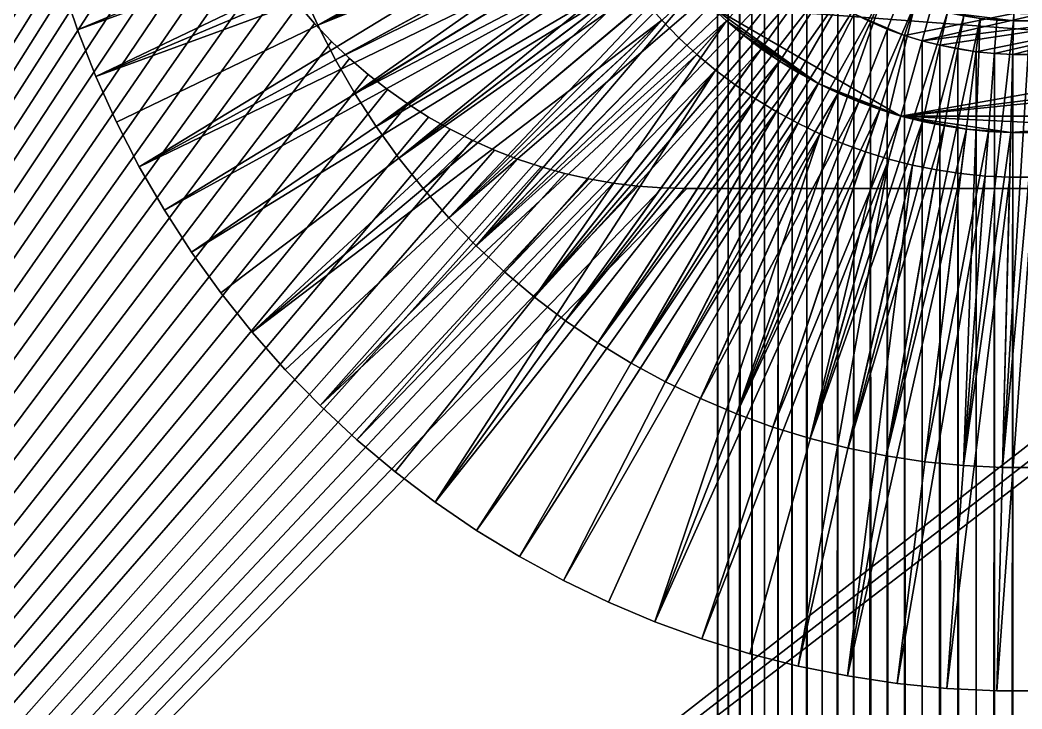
# Model space of a CAD drawing. Header units: millimetres. Extents: x 0 to 520, y -2 to 382.
# Drawn here: x 478.514 to 483, y 305.421 to 308.504 of the extents above; entities that cross this region are included whole.
import ezdxf

# ---------------------------------------------------------------- set-up
doc = ezdxf.new("R2010")
doc.units = ezdxf.units.MM

msp = doc.modelspace()

# ---------------------------------------------------------------- linework, layer by layer
at = {"layer": 'BRASS', "color": 52}
for points in [[(509.2, 369.2, 103), (10.8, 369.2, 103), (10.8, 10.8, 103)], [(509.2, 369.2, 103), (10.8, 10.8, 103), (509.2, 10.8, 103)], [(335.825, 341.5711, 86), (335.8952, 341.614, 86), (481.6367, 190.9295, 86)], [(335.8952, 341.614, 86), (481.6367, 309.0705, 86), (481.6367, 190.9295, 86)], [(335.7527, 341.5317, 86), (335.825, 341.5711, 86), (481.5921, 190.8604, 86)], [(481.5921, 190.8604, 86), (335.825, 341.5711, 86), (481.6367, 190.9295, 86)], [(335.6786, 341.496, 86), (335.7527, 341.5317, 86), (481.5509, 190.7891, 86)], [(481.5509, 190.7891, 86), (335.7527, 341.5317, 86), (481.5921, 190.8604, 86)], [(335.6028, 341.4641, 86), (335.6786, 341.496, 86), (481.5134, 190.7159, 86)], [(481.5134, 190.7159, 86), (335.6786, 341.496, 86), (481.5509, 190.7891, 86)], [(335.4469, 341.4117, 86), (335.5255, 341.4359, 86), (481.4495, 190.5643, 86)], [(335.5255, 341.4359, 86), (335.6028, 341.4641, 86), (481.4796, 190.6409, 86)], [(481.4495, 190.5643, 86), (335.5255, 341.4359, 86), (481.4796, 190.6409, 86)], [(481.4796, 190.6409, 86), (335.6028, 341.4641, 86), (481.5134, 190.7159, 86)], [(335.2865, 341.3751, 86), (335.3672, 341.3914, 86), (481.401, 190.4071, 86)], [(335.3672, 341.3914, 86), (335.4469, 341.4117, 86), (481.4233, 190.4863, 86)], [(481.401, 190.4071, 86), (335.3672, 341.3914, 86), (481.4233, 190.4863, 86)], [(481.4233, 190.4863, 86), (335.4469, 341.4117, 86), (481.4495, 190.5643, 86)], [(481.35, 190, 86), (334.9589, 341.3505, 86), (481.3521, 190.0822, 86)], [(334.9589, 38.6495, 86), (334.9589, 341.3505, 86), (481.35, 190, 86)], [(334.9589, 341.3505, 86), (335.0411, 341.3505, 86), (481.3521, 190.0822, 86)], [(335.0411, 341.3505, 86), (335.1233, 341.3546, 86), (481.3582, 190.1643, 86)], [(481.3521, 190.0822, 86), (335.0411, 341.3505, 86), (481.3582, 190.1643, 86)], [(335.1233, 341.3546, 86), (335.2052, 341.3628, 86), (481.3684, 190.2459, 86)], [(481.3582, 190.1643, 86), (335.1233, 341.3546, 86), (481.3684, 190.2459, 86)], [(335.2052, 341.3628, 86), (335.2865, 341.3751, 86), (481.3827, 190.3269, 86)], [(481.3684, 190.2459, 86), (335.2052, 341.3628, 86), (481.3827, 190.3269, 86)], [(481.3827, 190.3269, 86), (335.2865, 341.3751, 86), (481.401, 190.4071, 86)], [(481.6847, 190.9963, 86), (481.6367, 309.0705, 86), (481.6847, 309.0037, 86)], [(481.6367, 190.9295, 86), (481.6367, 309.0705, 86), (481.6847, 190.9963, 86)], [(481.736, 191.0606, 86), (481.6847, 309.0037, 86), (481.736, 308.9394, 86)], [(481.6847, 190.9963, 86), (481.6847, 309.0037, 86), (481.736, 191.0606, 86)], [(481.736, 191.0606, 86), (481.736, 308.9394, 86), (481.7905, 191.1223, 86)], [(481.7905, 191.1223, 86), (481.736, 308.9394, 86), (481.7905, 308.8777, 86)], [(481.7905, 191.1223, 86), (481.7905, 308.8777, 86), (481.8479, 191.1812, 86)], [(481.8479, 191.1812, 86), (481.7905, 308.8777, 86), (481.8479, 308.8188, 86)], [(481.8479, 308.8188, 86), (481.9082, 308.7629, 86), (481.8479, 191.1812, 86)], [(481.8479, 191.1812, 86), (481.9082, 308.7629, 86), (481.9082, 191.2371, 86)], [(481.9082, 308.7629, 86), (481.9712, 308.71, 86), (481.9082, 191.2371, 86)], [(482.2473, 308.5317, 92), (484.0918, 308.7629, 92), (482.4745, 308.4359, 92)], [(482.4745, 308.4359, 92), (484.0918, 308.7629, 92), (482.5531, 308.4117, 92)], [(482.5531, 308.4117, 92), (484.0918, 308.7629, 92), (483.825, 308.5711, 92)], [(481.9082, 191.2371, 86), (481.9712, 308.71, 86), (481.9712, 191.29, 86)], [(481.9712, 308.71, 86), (482.0368, 308.6603, 86), (481.9712, 191.29, 86)], [(481.9712, 191.29, 86), (482.0368, 308.6603, 86), (482.0368, 191.3397, 86)], [(482.0368, 191.3397, 86), (482.0368, 308.6603, 86), (482.1048, 191.386, 86)], [(482.0368, 308.6603, 86), (482.1048, 308.614, 86), (482.1048, 191.386, 86)], [(482.1048, 308.614, 86), (482.175, 308.5711, 86), (482.1048, 191.386, 86)], [(482.1048, 191.386, 86), (482.175, 308.5711, 86), (482.175, 191.4289, 86)], [(482.175, 308.5711, 86), (482.2473, 308.5317, 86), (482.175, 191.4289, 86)], [(482.5531, 308.4117, 92), (483.825, 308.5711, 92), (482.6328, 308.3914, 92)], [(482.6328, 308.3914, 92), (483.825, 308.5711, 92), (482.7948, 308.3628, 92)], [(482.7948, 308.3628, 92), (483.825, 308.5711, 92), (482.8767, 308.3546, 92)], [(482.8767, 308.3546, 92), (483.825, 308.5711, 92), (482.9589, 308.3505, 92)], [(482.9589, 308.3505, 92), (483.825, 308.5711, 92), (483.0411, 308.3505, 92)], [(482.175, 191.4289, 86), (482.2473, 308.5317, 86), (482.2473, 191.4683, 86)], [(482.2473, 308.5317, 86), (482.3214, 308.496, 86), (482.2473, 191.4683, 86)], [(482.2473, 308.5317, 86), (482.2473, 308.5317, 92), (482.3214, 308.496, 86)], [(482.2473, 308.5317, 92), (482.3214, 308.496, 92), (482.3214, 308.496, 86)], [(482.2473, 308.5317, 92), (482.4745, 308.4359, 92), (482.3214, 308.496, 92)], [(482.2473, 191.4683, 86), (482.3214, 308.496, 86), (482.3214, 191.504, 86)], [(482.3214, 191.504, 86), (482.3214, 308.496, 86), (482.3972, 191.5359, 86)], [(482.3214, 308.496, 86), (482.3972, 308.4641, 86), (482.3972, 191.5359, 86)], [(482.3214, 308.496, 86), (482.3972, 308.4641, 92), (482.3972, 308.4641, 86)], [(482.3214, 308.496, 92), (482.3972, 308.4641, 92), (482.3214, 308.496, 86)], [(482.3214, 308.496, 92), (482.4745, 308.4359, 92), (482.3972, 308.4641, 92)], [(482.3972, 191.5359, 86), (482.3972, 308.4641, 86), (482.4745, 191.5641, 86)], [(482.3972, 308.4641, 86), (482.4745, 308.4359, 86), (482.4745, 191.5641, 86)], [(482.3972, 308.4641, 92), (482.4745, 308.4359, 92), (482.3972, 308.4641, 86)], [(482.3972, 308.4641, 86), (482.4745, 308.4359, 92), (482.4745, 308.4359, 86)], [(482.4745, 191.5641, 86), (482.4745, 308.4359, 86), (482.5531, 191.5883, 86)], [(482.4745, 308.4359, 86), (482.5531, 308.4117, 86), (482.5531, 191.5883, 86)], [(482.4745, 308.4359, 92), (482.5531, 308.4117, 92), (482.4745, 308.4359, 86)], [(482.4745, 308.4359, 86), (482.5531, 308.4117, 92), (482.5531, 308.4117, 86)], [(482.5531, 308.4117, 86), (482.6328, 308.3914, 86), (482.5531, 191.5883, 86)], [(482.5531, 308.4117, 92), (482.6328, 308.3914, 92), (482.5531, 308.4117, 86)], [(482.5531, 308.4117, 86), (482.6328, 308.3914, 92), (482.6328, 308.3914, 86)], [(482.5531, 191.5883, 86), (482.6328, 308.3914, 86), (482.6328, 191.6086, 86)], [(482.6328, 191.6086, 86), (482.6328, 308.3914, 86), (482.7135, 191.6249, 86)], [(482.6328, 308.3914, 86), (482.7135, 308.3751, 86), (482.7135, 191.6249, 86)], [(482.6328, 308.3914, 92), (482.7135, 308.3751, 92), (482.6328, 308.3914, 86)], [(482.6328, 308.3914, 86), (482.7135, 308.3751, 92), (482.7135, 308.3751, 86)], [(482.6328, 308.3914, 92), (482.7948, 308.3628, 92), (482.7135, 308.3751, 92)], [(482.7135, 191.6249, 86), (482.7135, 308.3751, 86), (482.7948, 191.6372, 86)], [(482.7135, 308.3751, 86), (482.7948, 308.3628, 86), (482.7948, 191.6372, 86)], [(482.7135, 308.3751, 86), (482.7948, 308.3628, 92), (482.7948, 308.3628, 86)], [(482.7135, 308.3751, 92), (482.7948, 308.3628, 92), (482.7135, 308.3751, 86)], [(482.7948, 308.3628, 86), (482.8767, 308.3546, 86), (482.7948, 191.6372, 86)], [(482.7948, 308.3628, 86), (482.7948, 308.3628, 92), (482.8767, 308.3546, 86)], [(482.7948, 308.3628, 92), (482.8767, 308.3546, 92), (482.8767, 308.3546, 86)], [(482.7948, 191.6372, 86), (482.8767, 308.3546, 86), (482.8767, 191.6454, 86)], [(482.8767, 308.3546, 86), (482.9589, 308.3505, 86), (482.8767, 191.6454, 86)], [(482.8767, 308.3546, 86), (482.8767, 308.3546, 92), (482.9589, 308.3505, 86)], [(482.8767, 308.3546, 92), (482.9589, 308.3505, 92), (482.9589, 308.3505, 86)], [(482.8767, 191.6454, 86), (482.9589, 308.3505, 86), (482.9589, 191.6495, 86)], [(482.9589, 191.6495, 86), (483.0411, 308.3505, 86), (483.0411, 191.6495, 86)], [(482.9589, 308.3505, 86), (483.0411, 308.3505, 86), (482.9589, 191.6495, 86)], [(482.9589, 308.3505, 86), (483.0411, 308.3505, 92), (483.0411, 308.3505, 86)], [(482.9589, 308.3505, 92), (483.0411, 308.3505, 92), (482.9589, 308.3505, 86)]]:
    msp.add_3dface(points, dxfattribs=at)
at = {"layer": 'STEEL', "color": 8}
for points in [[(472, 298, 86), (479.25, 310, 86), (472, 322, 86)], [(479.25, 310, 83), (472, 298, 83), (472, 322, 83)], [(482.9626, 308.5005, 80.4), (482.6662, 308.5376, 80.4), (483.1121, 311.4958, 80.4)], [(483.1865, 311.4884, 80.4), (482.9626, 308.5005, 80.4), (483.1121, 311.4958, 80.4)], [(483.0374, 308.5005, 80.4), (482.9626, 308.5005, 80.4), (483.1865, 311.4884, 80.4)], [(472, 298, 86), (479.2527, 309.8896, 86), (479.25, 310, 86)], [(479.2527, 309.8896, 83), (472, 298, 83), (479.25, 310, 83)], [(472, 298, 86), (479.2608, 309.7795, 86), (479.2527, 309.8896, 86)], [(479.2608, 309.7795, 83), (472, 298, 83), (479.2527, 309.8896, 83)], [(472, 298, 86), (479.2744, 309.6699, 86), (479.2608, 309.7795, 86)], [(479.2744, 309.6699, 83), (472, 298, 83), (479.2608, 309.7795, 83)], [(472, 298, 86), (479.2932, 309.561, 86), (479.2744, 309.6699, 86)], [(479.2932, 309.561, 83), (472, 298, 83), (479.2744, 309.6699, 83)], [(472, 298, 86), (479.3174, 309.4533, 86), (479.2932, 309.561, 86)], [(479.3174, 309.4533, 83), (472, 298, 83), (479.2932, 309.561, 83)], [(472, 298, 86), (479.3469, 309.3469, 86), (479.3174, 309.4533, 86)], [(479.3469, 309.3469, 83), (472, 298, 83), (479.3174, 309.4533, 83)], [(481.6178, 309.4173, 78.5), (479.8466, 308.4814, 78.5), (479.7748, 308.6405, 78.5)], [(481.6485, 309.3492, 78.5), (479.8466, 308.4814, 78.5), (481.6178, 309.4173, 78.5)], [(472, 298, 86), (479.3815, 309.242, 86), (479.3469, 309.3469, 86)], [(479.3815, 309.242, 83), (472, 298, 83), (479.3469, 309.3469, 83)], [(478.7714, 308.4609, 83), (480.8977, 309.3515, 83), (478.6999, 308.6736, 83)], [(480.8977, 309.3515, 82), (478.7714, 308.4609, 82), (478.6999, 308.6736, 82)], [(478.7714, 308.4609, 83), (480.9327, 309.2476, 83), (480.8977, 309.3515, 83)], [(480.9327, 309.2476, 82), (478.7714, 308.4609, 82), (480.8977, 309.3515, 82)], [(481.6827, 309.2826, 78.5), (479.8466, 308.4814, 78.5), (481.6485, 309.3492, 78.5)], [(481.6827, 309.2826, 78.5), (479.9262, 308.3261, 78.5), (479.8466, 308.4814, 78.5)], [(481.7201, 309.2178, 78.5), (479.9262, 308.3261, 78.5), (481.6827, 309.2826, 78.5)], [(472, 298, 86), (479.4213, 309.139, 86), (479.3815, 309.242, 86)], [(479.4213, 309.139, 83), (472, 298, 83), (479.3815, 309.242, 83)], [(478.8534, 308.252, 83), (480.9327, 309.2476, 83), (478.7714, 308.4609, 83)], [(480.9327, 309.2476, 82), (478.8534, 308.252, 82), (478.7714, 308.4609, 82)], [(478.8534, 308.252, 83), (480.9728, 309.1454, 83), (480.9327, 309.2476, 83)], [(480.9728, 309.1454, 82), (478.8534, 308.252, 82), (480.9327, 309.2476, 82)], [(479.8466, 308.4814, 82), (481.157, 309.2231, 82), (479.7748, 308.6405, 82)], [(479.8466, 308.4814, 82), (481.1981, 309.1322, 82), (481.157, 309.2231, 82)], [(481.7201, 309.2178, 78.5), (480.0135, 308.175, 78.5), (479.9262, 308.3261, 78.5)], [(481.7201, 309.2178, 78.5), (480.1082, 308.0284, 78.5), (480.0135, 308.175, 78.5)], [(481.7606, 309.155, 78.5), (480.1082, 308.0284, 78.5), (481.7201, 309.2178, 78.5)], [(472, 298, 86), (479.466, 309.038, 86), (479.4213, 309.139, 86)], [(479.466, 309.038, 83), (472, 298, 83), (479.4213, 309.139, 83)], [(478.8534, 308.252, 83), (481.0179, 309.0455, 83), (480.9728, 309.1454, 83)], [(481.0179, 309.0455, 82), (478.8534, 308.252, 82), (480.9728, 309.1454, 82)], [(479.8466, 308.4814, 82), (481.2436, 309.0435, 82), (481.1981, 309.1322, 82)], [(481.7606, 309.155, 78.5), (480.21, 307.8867, 78.5), (480.1082, 308.0284, 78.5)], [(481.8043, 309.0943, 78.5), (480.21, 307.8867, 78.5), (481.7606, 309.155, 78.5)], [(481.8509, 309.0358, 78.5), (480.21, 307.8867, 78.5), (481.8043, 309.0943, 78.5)], [(478.9456, 308.0475, 83), (481.0179, 309.0455, 83), (478.8534, 308.252, 83)], [(481.0179, 309.0455, 82), (478.9456, 308.0475, 82), (478.8534, 308.252, 82)], [(479.048, 307.8479, 83), (481.0179, 309.0455, 83), (478.9456, 308.0475, 83)], [(481.0179, 309.0455, 82), (479.048, 307.8479, 82), (478.9456, 308.0475, 82)], [(479.048, 307.8479, 83), (481.0679, 308.9478, 83), (481.0179, 309.0455, 83)], [(481.0679, 308.9478, 82), (479.048, 307.8479, 82), (481.0179, 309.0455, 82)], [(479.9262, 308.3261, 82), (481.2436, 309.0435, 82), (479.8466, 308.4814, 82)], [(480.0135, 308.175, 82), (481.2436, 309.0435, 82), (479.9262, 308.3261, 82)], [(480.0135, 308.175, 82), (481.2934, 308.9571, 82), (481.2436, 309.0435, 82)], [(472, 298, 86), (479.5157, 308.9394, 86), (479.466, 309.038, 86)], [(479.5157, 308.9394, 83), (472, 298, 83), (479.466, 309.038, 83)], [(481.8509, 309.0358, 78.5), (480.3188, 307.7502, 78.5), (480.21, 307.8867, 78.5)], [(481.8509, 309.0358, 78.5), (480.4343, 307.6194, 78.5), (480.3188, 307.7502, 78.5)], [(481.9004, 308.9797, 78.5), (480.4343, 307.6194, 78.5), (481.8509, 309.0358, 78.5)], [(480.0135, 308.175, 82), (481.3475, 308.8734, 82), (481.2934, 308.9571, 82)], [(481.9526, 308.9262, 78.5), (480.4343, 307.6194, 78.5), (481.9004, 308.9797, 78.5)], [(472, 298, 86), (479.5701, 308.8433, 86), (479.5157, 308.9394, 86)], [(479.5701, 308.8433, 83), (472, 298, 83), (479.5157, 308.9394, 83)], [(479.048, 307.8479, 83), (481.1228, 308.8528, 83), (481.0679, 308.9478, 83)], [(481.1228, 308.8528, 82), (479.048, 307.8479, 82), (481.0679, 308.9478, 82)], [(481.9526, 308.9262, 78.5), (480.5562, 307.4945, 78.5), (480.4343, 307.6194, 78.5)], [(482.0075, 308.8753, 78.5), (480.5562, 307.4945, 78.5), (481.9526, 308.9262, 78.5)], [(480.1082, 308.0284, 82), (481.3475, 308.8734, 82), (480.0135, 308.175, 82)], [(480.1082, 308.0284, 82), (481.4057, 308.7924, 82), (481.3475, 308.8734, 82)], [(480.6841, 307.3758, 78.5), (480.5562, 307.4945, 78.5), (482.0075, 308.8753, 78.5)], [(482.0648, 308.8273, 78.5), (480.6841, 307.3758, 78.5), (482.0075, 308.8753, 78.5)], [(481.6035, 308.5683, 90), (484.3234, 308.5004, 90), (484.6525, 308.8734, 90)], [(472, 298, 86), (479.6292, 308.75, 86), (479.5701, 308.8433, 86)], [(479.6292, 308.75, 83), (472, 298, 83), (479.5701, 308.8433, 83)], [(479.1602, 307.6535, 83), (481.1228, 308.8528, 83), (479.048, 307.8479, 83)], [(481.1228, 308.8528, 82), (479.1602, 307.6535, 82), (479.048, 307.8479, 82)], [(479.1602, 307.6535, 83), (481.1823, 308.7607, 83), (481.1228, 308.8528, 83)], [(481.1823, 308.7607, 82), (479.1602, 307.6535, 82), (481.1228, 308.8528, 82)], [(480.8178, 307.2636, 78.5), (480.6841, 307.3758, 78.5), (482.0648, 308.8273, 78.5)], [(482.1244, 308.7821, 78.5), (480.8178, 307.2636, 78.5), (482.0648, 308.8273, 78.5)], [(480.21, 307.8867, 82), (481.4057, 308.7924, 82), (480.1082, 308.0284, 82)], [(480.3188, 307.7502, 82), (481.4057, 308.7924, 82), (480.21, 307.8867, 82)], [(480.3188, 307.7502, 82), (481.4679, 308.7144, 82), (481.4057, 308.7924, 82)], [(480.9569, 307.1582, 78.5), (480.8178, 307.2636, 78.5), (482.1244, 308.7821, 78.5)], [(482.1862, 308.74, 78.5), (480.9569, 307.1582, 78.5), (482.1244, 308.7821, 78.5)], [(472, 298, 86), (479.6928, 308.6597, 86), (479.6292, 308.75, 86)], [(479.6928, 308.6597, 83), (472, 298, 83), (479.6292, 308.75, 83)], [(479.2819, 307.4651, 83), (481.1823, 308.7607, 83), (479.1602, 307.6535, 83)], [(481.1823, 308.7607, 82), (479.2819, 307.4651, 82), (479.1602, 307.6535, 82)], [(479.2819, 307.4651, 83), (481.2463, 308.6716, 83), (481.1823, 308.7607, 83)], [(481.2463, 308.6716, 82), (479.2819, 307.4651, 82), (481.1823, 308.7607, 82)], [(481.1011, 307.0599, 78.5), (480.9569, 307.1582, 78.5), (482.1862, 308.74, 78.5)], [(482.25, 308.701, 78.5), (481.1011, 307.0599, 78.5), (482.1862, 308.74, 78.5)], [(480.4343, 307.6194, 82), (481.4679, 308.7144, 82), (480.3188, 307.7502, 82)], [(480.4343, 307.6194, 82), (481.5339, 308.6397, 82), (481.4679, 308.7144, 82)], [(481.25, 306.9689, 78.5), (481.1011, 307.0599, 78.5), (482.25, 308.701, 78.5)], [(482.3157, 308.6652, 78.5), (481.25, 306.9689, 78.5), (482.25, 308.701, 78.5)], [(472, 298, 86), (479.7607, 308.5726, 86), (479.6928, 308.6597, 86)], [(479.7607, 308.5726, 83), (472, 298, 83), (479.6928, 308.6597, 83)], [(478.7714, 308.4609, 83), (478.6999, 308.6736, 82), (478.7714, 308.4609, 82)], [(478.7714, 308.4609, 83), (478.6999, 308.6736, 83), (478.6999, 308.6736, 82)], [(479.4129, 307.2829, 83), (481.2463, 308.6716, 83), (479.2819, 307.4651, 83)], [(481.2463, 308.6716, 82), (479.4129, 307.2829, 82), (479.2819, 307.4651, 82)], [(479.5528, 307.1075, 83), (481.2463, 308.6716, 83), (479.4129, 307.2829, 83)], [(481.2463, 308.6716, 82), (479.5528, 307.1075, 82), (479.4129, 307.2829, 82)], [(479.5528, 307.1075, 83), (481.3147, 308.5859, 83), (481.2463, 308.6716, 83)], [(481.3147, 308.5859, 82), (479.5528, 307.1075, 82), (481.2463, 308.6716, 82)], [(479.8466, 308.4814, 82), (479.7748, 308.6405, 78.5), (479.8466, 308.4814, 78.5)], [(479.8466, 308.4814, 82), (479.7748, 308.6405, 82), (479.7748, 308.6405, 78.5)], [(480.5562, 307.4945, 82), (481.5339, 308.6397, 82), (480.4343, 307.6194, 82)], [(480.5562, 307.4945, 82), (481.6035, 308.5683, 82), (481.5339, 308.6397, 82)], [(481.4033, 306.8854, 78.5), (481.25, 306.9689, 78.5), (482.3157, 308.6652, 78.5)], [(482.3831, 308.6327, 78.5), (481.4033, 306.8854, 78.5), (482.3157, 308.6652, 78.5)], [(481.5605, 306.8097, 78.5), (481.4033, 306.8854, 78.5), (482.3831, 308.6327, 78.5)], [(481.7213, 306.7419, 78.5), (481.5605, 306.8097, 78.5), (482.3831, 308.6327, 78.5)], [(482.452, 308.6037, 78.5), (481.7213, 306.7419, 78.5), (482.3831, 308.6327, 78.5)], [(482.5223, 308.5781, 78.5), (481.7213, 306.7419, 78.5), (482.452, 308.6037, 78.5)], [(472, 298, 86), (479.8329, 308.489, 86), (479.7607, 308.5726, 86)], [(479.8329, 308.489, 83), (472, 298, 83), (479.7607, 308.5726, 83)], [(479.5528, 307.1075, 83), (481.3873, 308.5036, 83), (481.3147, 308.5859, 83)], [(481.3873, 308.5036, 82), (479.5528, 307.1075, 82), (481.3147, 308.5859, 82)], [(479.7607, 308.5726, 83), (479.8329, 308.489, 86), (479.8329, 308.489, 83)], [(479.7607, 308.5726, 86), (479.8329, 308.489, 86), (479.7607, 308.5726, 83)], [(480.5562, 307.4945, 82), (481.6766, 308.5004, 82), (481.6035, 308.5683, 82)], [(481.3147, 308.5859, 83), (481.3873, 308.5036, 83), (481.3147, 308.5859, 82)], [(481.3147, 308.5859, 82), (481.3873, 308.5036, 83), (481.3873, 308.5036, 82)], [(481.6766, 308.5004, 90), (481.6035, 308.5683, 90), (481.6035, 308.5683, 82)], [(481.6766, 308.5004, 90), (481.6035, 308.5683, 82), (481.6766, 308.5004, 82)], [(481.6035, 308.5683, 90), (482.4583, 308.0748, 90), (484.1675, 308.3761, 90)], [(481.6035, 308.5683, 90), (482.0876, 308.2203, 90), (482.4583, 308.0748, 90)], [(481.6035, 308.5683, 90), (484.1675, 308.3761, 90), (484.3234, 308.5004, 90)], [(481.6035, 308.5683, 90), (481.6766, 308.5004, 90), (482.0876, 308.2203, 90)], [(481.8853, 306.6823, 78.5), (481.7213, 306.7419, 78.5), (482.5223, 308.5781, 78.5)], [(482.0521, 306.6308, 78.5), (481.8853, 306.6823, 78.5), (482.5223, 308.5781, 78.5)], [(482.5937, 308.5561, 78.5), (482.0521, 306.6308, 78.5), (482.5223, 308.5781, 78.5)], [(482.6662, 308.5376, 78.5), (482.0521, 306.6308, 78.5), (482.5937, 308.5561, 78.5)], [(479.7013, 306.9392, 83), (481.3873, 308.5036, 83), (479.5528, 307.1075, 83)], [(481.3873, 308.5036, 82), (479.7013, 306.9392, 82), (479.5528, 307.1075, 82)], [(479.8579, 306.7786, 83), (481.3873, 308.5036, 83), (479.7013, 306.9392, 83)], [(481.3873, 308.5036, 82), (479.8579, 306.7786, 82), (479.7013, 306.9392, 82)], [(479.8579, 306.7786, 83), (481.4639, 308.4251, 83), (481.3873, 308.5036, 83)], [(481.4639, 308.4251, 82), (479.8579, 306.7786, 82), (481.3873, 308.5036, 82)], [(481.3873, 308.5036, 83), (481.4639, 308.4251, 83), (481.3873, 308.5036, 82)], [(481.3873, 308.5036, 82), (481.4639, 308.4251, 83), (481.4639, 308.4251, 82)], [(482.2212, 306.5878, 78.5), (482.0521, 306.6308, 78.5), (482.6662, 308.5376, 78.5)], [(482.7395, 308.5228, 78.5), (482.2212, 306.5878, 78.5), (482.6662, 308.5376, 78.5)], [(482.3922, 306.5532, 78.5), (482.2212, 306.5878, 78.5), (482.7395, 308.5228, 78.5)], [(482.8135, 308.5116, 78.5), (482.3922, 306.5532, 78.5), (482.7395, 308.5228, 78.5)], [(482.5648, 306.5272, 78.5), (482.3922, 306.5532, 78.5), (482.8135, 308.5116, 78.5)], [(482.7384, 306.5098, 78.5), (482.5648, 306.5272, 78.5), (482.8135, 308.5116, 78.5)], [(482.8135, 308.5116, 80.4), (482.6662, 308.5376, 80.4), (482.9626, 308.5005, 80.4)], [(482.8879, 308.5042, 78.5), (482.7384, 306.5098, 78.5), (482.8135, 308.5116, 78.5)], [(482.9626, 308.5005, 78.5), (482.7384, 306.5098, 78.5), (482.8879, 308.5042, 78.5)], [(482.8135, 308.5116, 78.5), (482.8879, 308.5042, 80.4), (482.8879, 308.5042, 78.5)], [(482.8135, 308.5116, 80.4), (482.8879, 308.5042, 80.4), (482.8135, 308.5116, 78.5)], [(482.8879, 308.5042, 80.4), (482.8135, 308.5116, 80.4), (482.9626, 308.5005, 80.4)], [(482.8879, 308.5042, 78.5), (482.9626, 308.5005, 80.4), (482.9626, 308.5005, 78.5)], [(482.8879, 308.5042, 80.4), (482.9626, 308.5005, 80.4), (482.8879, 308.5042, 78.5)], [(472, 298, 86), (479.909, 308.409, 86), (479.8329, 308.489, 86)], [(479.909, 308.409, 83), (472, 298, 83), (479.8329, 308.489, 83)], [(478.8534, 308.252, 83), (478.7714, 308.4609, 82), (478.8534, 308.252, 82)], [(478.8534, 308.252, 83), (478.7714, 308.4609, 83), (478.7714, 308.4609, 82)], [(479.8329, 308.489, 83), (479.8329, 308.489, 86), (479.909, 308.409, 83)], [(479.8329, 308.489, 86), (479.909, 308.409, 86), (479.909, 308.409, 83)], [(479.8466, 308.4814, 82), (479.8466, 308.4814, 78.5), (479.9262, 308.3261, 78.5)], [(479.9262, 308.3261, 82), (479.8466, 308.4814, 82), (479.9262, 308.3261, 78.5)], [(480.5562, 307.4945, 82), (480.6841, 307.3758, 82), (481.6766, 308.5004, 82)], [(480.6841, 307.3758, 82), (480.8178, 307.2636, 82), (481.6766, 308.5004, 82)], [(480.8178, 307.2636, 82), (481.753, 308.4363, 82), (481.6766, 308.5004, 82)], [(481.753, 308.4363, 90), (481.6766, 308.5004, 90), (481.6766, 308.5004, 82)], [(481.753, 308.4363, 90), (481.6766, 308.5004, 82), (481.753, 308.4363, 82)], [(481.6766, 308.5004, 90), (481.753, 308.4363, 90), (482.0876, 308.2203, 90)], [(482.9127, 306.5011, 78.5), (482.7384, 306.5098, 78.5), (482.9626, 308.5005, 78.5)], [(483.0374, 308.5005, 78.5), (482.9127, 306.5011, 78.5), (482.9626, 308.5005, 78.5)], [(483.0873, 306.5011, 78.5), (482.9127, 306.5011, 78.5), (483.0374, 308.5005, 78.5)], [(482.9626, 308.5005, 78.5), (482.9626, 308.5005, 80.4), (483.0374, 308.5005, 78.5)], [(482.9626, 308.5005, 80.4), (483.0374, 308.5005, 80.4), (483.0374, 308.5005, 78.5)], [(479.8579, 306.7786, 83), (481.5443, 308.3505, 83), (481.4639, 308.4251, 83)], [(481.5443, 308.3505, 82), (479.8579, 306.7786, 82), (481.4639, 308.4251, 82)], [(480.8178, 307.2636, 82), (481.8325, 308.3761, 82), (481.753, 308.4363, 82)], [(481.4639, 308.4251, 83), (481.5443, 308.3505, 83), (481.4639, 308.4251, 82)], [(481.4639, 308.4251, 82), (481.5443, 308.3505, 83), (481.5443, 308.3505, 82)], [(481.8325, 308.3761, 90), (481.753, 308.4363, 90), (481.753, 308.4363, 82)], [(481.8325, 308.3761, 90), (481.753, 308.4363, 82), (481.8325, 308.3761, 82)], [(481.753, 308.4363, 90), (481.8325, 308.3761, 90), (481.9149, 308.3199, 90)], [(481.753, 308.4363, 90), (481.9149, 308.3199, 90), (482.0876, 308.2203, 90)], [(472, 298, 86), (479.989, 308.3329, 86), (479.909, 308.409, 86)], [(479.989, 308.3329, 83), (472, 298, 83), (479.909, 308.409, 83)], [(479.909, 308.409, 83), (479.989, 308.3329, 86), (479.989, 308.3329, 83)], [(479.909, 308.409, 86), (479.989, 308.3329, 86), (479.909, 308.409, 83)], [(480.8178, 307.2636, 82), (480.9569, 307.1582, 82), (481.8325, 308.3761, 82)], [(480.9569, 307.1582, 82), (481.9149, 308.3199, 82), (481.8325, 308.3761, 82)], [(481.8325, 308.3761, 90), (481.8325, 308.3761, 82), (481.9149, 308.3199, 82)], [(481.9149, 308.3199, 90), (481.8325, 308.3761, 90), (481.9149, 308.3199, 82)], [(482.4583, 308.0748, 90), (484, 308.2679, 90), (484.1675, 308.3761, 90)], [(472, 298, 86), (480.0726, 308.2607, 86), (479.989, 308.3329, 86)], [(480.0726, 308.2607, 83), (472, 298, 83), (479.989, 308.3329, 83)], [(479.8579, 306.7786, 83), (480.0224, 306.626, 83), (481.5443, 308.3505, 83)], [(480.0224, 306.626, 82), (479.8579, 306.7786, 82), (481.5443, 308.3505, 82)], [(480.0135, 308.175, 82), (479.9262, 308.3261, 82), (479.9262, 308.3261, 78.5)], [(480.0135, 308.175, 82), (479.9262, 308.3261, 78.5), (480.0135, 308.175, 78.5)], [(479.989, 308.3329, 83), (479.989, 308.3329, 86), (480.0726, 308.2607, 83)], [(479.989, 308.3329, 86), (480.0726, 308.2607, 86), (480.0726, 308.2607, 83)], [(480.0224, 306.626, 83), (481.6283, 308.28, 83), (481.5443, 308.3505, 83)], [(481.6283, 308.28, 82), (480.0224, 306.626, 82), (481.5443, 308.3505, 82)], [(481.5443, 308.3505, 83), (481.6283, 308.28, 83), (481.5443, 308.3505, 82)], [(481.5443, 308.3505, 82), (481.6283, 308.28, 83), (481.6283, 308.28, 82)], [(480.0224, 306.626, 83), (480.1943, 306.4818, 83), (481.6283, 308.28, 83)], [(480.1943, 306.4818, 82), (480.0224, 306.626, 82), (481.6283, 308.28, 82)], [(480.1943, 306.4818, 83), (480.3732, 306.3463, 83), (481.6283, 308.28, 83)], [(480.3732, 306.3463, 82), (480.1943, 306.4818, 82), (481.6283, 308.28, 82)], [(480.3732, 306.3463, 83), (481.7158, 308.2137, 83), (481.6283, 308.28, 83)], [(481.7158, 308.2137, 82), (480.3732, 306.3463, 82), (481.6283, 308.28, 82)], [(480.9569, 307.1582, 82), (481.1011, 307.0599, 82), (481.9149, 308.3199, 82)], [(481.1011, 307.0599, 82), (482, 308.2679, 82), (481.9149, 308.3199, 82)], [(481.6283, 308.28, 83), (481.7158, 308.2137, 83), (481.6283, 308.28, 82)], [(481.6283, 308.28, 82), (481.7158, 308.2137, 83), (481.7158, 308.2137, 82)], [(481.9149, 308.3199, 90), (481.9149, 308.3199, 82), (482, 308.2679, 82)], [(482, 308.2679, 90), (481.9149, 308.3199, 90), (482, 308.2679, 82)], [(481.9149, 308.3199, 90), (482, 308.2679, 90), (482.0876, 308.2203, 90)], [(472, 298, 86), (480.1597, 308.1928, 86), (480.0726, 308.2607, 86)], [(480.1597, 308.1928, 83), (472, 298, 83), (480.0726, 308.2607, 83)], [(478.9456, 308.0475, 83), (478.8534, 308.252, 82), (478.9456, 308.0475, 82)], [(478.9456, 308.0475, 83), (478.8534, 308.252, 83), (478.8534, 308.252, 82)], [(480.0726, 308.2607, 83), (480.0726, 308.2607, 86), (480.1597, 308.1928, 83)], [(480.0726, 308.2607, 86), (480.1597, 308.1928, 86), (480.1597, 308.1928, 83)], [(481.1011, 307.0599, 82), (481.25, 306.9689, 82), (482, 308.2679, 82)], [(481.25, 306.9689, 82), (482.0876, 308.2203, 82), (482, 308.2679, 82)], [(482.0876, 308.2203, 90), (482, 308.2679, 90), (482, 308.2679, 82)], [(482.0876, 308.2203, 90), (482, 308.2679, 82), (482.0876, 308.2203, 82)], [(482.4583, 308.0748, 90), (483.9124, 308.2203, 90), (484, 308.2679, 90)], [(472, 298, 86), (480.25, 308.1292, 86), (480.1597, 308.1928, 86)], [(480.25, 308.1292, 83), (472, 298, 83), (480.1597, 308.1928, 83)], [(480.1597, 308.1928, 83), (480.25, 308.1292, 86), (480.25, 308.1292, 83)], [(480.1597, 308.1928, 86), (480.25, 308.1292, 86), (480.1597, 308.1928, 83)], [(480.3732, 306.3463, 83), (481.8064, 308.1519, 83), (481.7158, 308.2137, 83)], [(481.8064, 308.1519, 82), (480.3732, 306.3463, 82), (481.7158, 308.2137, 82)], [(481.25, 306.9689, 82), (481.4033, 306.8854, 82), (482.0876, 308.2203, 82)], [(481.4033, 306.8854, 82), (482.1774, 308.177, 82), (482.0876, 308.2203, 82)], [(481.7158, 308.2137, 82), (481.7158, 308.2137, 83), (481.8064, 308.1519, 82)], [(481.7158, 308.2137, 83), (481.8064, 308.1519, 83), (481.8064, 308.1519, 82)], [(482.1774, 308.177, 90), (482.0876, 308.2203, 82), (482.1774, 308.177, 82)], [(482.1774, 308.177, 90), (482.0876, 308.2203, 90), (482.0876, 308.2203, 82)], [(482.0876, 308.2203, 90), (482.363, 308.1041, 90), (482.4583, 308.0748, 90)], [(482.0876, 308.2203, 90), (482.1774, 308.177, 90), (482.363, 308.1041, 90)], [(482.4583, 308.0748, 90), (483.5417, 308.0748, 90), (483.9124, 308.2203, 90)], [(480.1082, 308.0284, 82), (480.0135, 308.175, 82), (480.0135, 308.175, 78.5)], [(480.1082, 308.0284, 82), (480.0135, 308.175, 78.5), (480.1082, 308.0284, 78.5)], [(480.3732, 306.3463, 83), (480.5585, 306.2199, 83), (481.8064, 308.1519, 83)], [(480.5585, 306.2199, 82), (480.3732, 306.3463, 82), (481.8064, 308.1519, 82)], [(480.5585, 306.2199, 83), (481.9, 308.0947, 83), (481.8064, 308.1519, 83)], [(481.9, 308.0947, 82), (480.5585, 306.2199, 82), (481.8064, 308.1519, 82)], [(481.4033, 306.8854, 82), (481.5605, 306.8097, 82), (482.1774, 308.177, 82)], [(481.5605, 306.8097, 82), (482.2693, 308.1383, 82), (482.1774, 308.177, 82)], [(481.8064, 308.1519, 82), (481.8064, 308.1519, 83), (481.9, 308.0947, 82)], [(481.8064, 308.1519, 83), (481.9, 308.0947, 83), (481.9, 308.0947, 82)], [(482.2693, 308.1383, 90), (482.1774, 308.177, 82), (482.2693, 308.1383, 82)], [(482.2693, 308.1383, 90), (482.1774, 308.177, 90), (482.1774, 308.177, 82)], [(482.1774, 308.177, 90), (482.2693, 308.1383, 90), (482.363, 308.1041, 90)], [(472, 298, 86), (480.3433, 308.0701, 86), (480.25, 308.1292, 86)], [(480.3433, 308.0701, 83), (472, 298, 83), (480.25, 308.1292, 83)], [(480.25, 308.1292, 83), (480.25, 308.1292, 86), (480.3433, 308.0701, 83)], [(480.25, 308.1292, 86), (480.3433, 308.0701, 86), (480.3433, 308.0701, 83)], [(481.5605, 306.8097, 82), (481.7213, 306.7419, 82), (482.2693, 308.1383, 82)], [(481.7213, 306.7419, 82), (482.363, 308.1041, 82), (482.2693, 308.1383, 82)], [(481.7213, 306.7419, 82), (481.8853, 306.6823, 82), (482.363, 308.1041, 82)], [(481.8853, 306.6823, 82), (482.4583, 308.0748, 82), (482.363, 308.1041, 82)], [(482.363, 308.1041, 90), (482.2693, 308.1383, 82), (482.363, 308.1041, 82)], [(482.363, 308.1041, 90), (482.2693, 308.1383, 90), (482.2693, 308.1383, 82)], [(482.4583, 308.0748, 90), (482.363, 308.1041, 82), (482.4583, 308.0748, 82)], [(482.4583, 308.0748, 90), (482.363, 308.1041, 90), (482.363, 308.1041, 82)], [(472, 298, 86), (480.4394, 308.0157, 86), (480.3433, 308.0701, 86)], [(480.4394, 308.0157, 83), (472, 298, 83), (480.3433, 308.0701, 83)], [(480.3433, 308.0701, 83), (480.4394, 308.0157, 86), (480.4394, 308.0157, 83)], [(480.3433, 308.0701, 86), (480.4394, 308.0157, 86), (480.3433, 308.0701, 83)], [(480.5585, 306.2199, 83), (480.75, 306.1029, 83), (481.9, 308.0947, 83)], [(480.75, 306.1029, 82), (480.5585, 306.2199, 82), (481.9, 308.0947, 82)], [(480.75, 306.1029, 83), (481.9963, 308.0423, 83), (481.9, 308.0947, 83)], [(481.9963, 308.0423, 82), (480.75, 306.1029, 82), (481.9, 308.0947, 82)], [(481.8853, 306.6823, 82), (482.0521, 306.6308, 82), (482.4583, 308.0748, 82)], [(481.9, 308.0947, 83), (481.9963, 308.0423, 83), (481.9, 308.0947, 82)], [(481.9, 308.0947, 82), (481.9963, 308.0423, 83), (481.9963, 308.0423, 82)], [(482.0521, 306.6308, 82), (482.555, 308.0501, 82), (482.4583, 308.0748, 82)], [(482.555, 308.0501, 90), (482.4583, 308.0748, 82), (482.555, 308.0501, 82)], [(482.555, 308.0501, 90), (482.4583, 308.0748, 90), (482.4583, 308.0748, 82)], [(482.4583, 308.0748, 90), (482.9501, 308.0006, 90), (483.3473, 308.0304, 90)], [(482.4583, 308.0748, 90), (482.7513, 308.0155, 90), (482.9501, 308.0006, 90)], [(482.4583, 308.0748, 90), (482.555, 308.0501, 90), (482.6527, 308.0304, 90)], [(482.4583, 308.0748, 90), (482.6527, 308.0304, 90), (482.7513, 308.0155, 90)], [(482.4583, 308.0748, 90), (483.3473, 308.0304, 90), (483.5417, 308.0748, 90)], [(472, 298, 86), (480.538, 307.966, 86), (480.4394, 308.0157, 86)], [(480.538, 307.966, 83), (472, 298, 83), (480.4394, 308.0157, 83)], [(479.048, 307.8479, 83), (478.9456, 308.0475, 82), (479.048, 307.8479, 82)], [(479.048, 307.8479, 83), (478.9456, 308.0475, 83), (478.9456, 308.0475, 82)], [(480.21, 307.8867, 82), (480.1082, 308.0284, 82), (480.1082, 308.0284, 78.5)], [(480.21, 307.8867, 82), (480.1082, 308.0284, 78.5), (480.21, 307.8867, 78.5)], [(480.4394, 308.0157, 83), (480.538, 307.966, 86), (480.538, 307.966, 83)], [(480.4394, 308.0157, 86), (480.538, 307.966, 86), (480.4394, 308.0157, 83)], [(480.75, 306.1029, 83), (480.9471, 305.9956, 83), (481.9963, 308.0423, 83)], [(480.9471, 305.9956, 82), (480.75, 306.1029, 82), (481.9963, 308.0423, 82)], [(480.9471, 305.9956, 83), (482.0952, 307.9947, 83), (481.9963, 308.0423, 83)], [(482.0952, 307.9947, 82), (480.9471, 305.9956, 82), (481.9963, 308.0423, 82)], [(481.9963, 308.0423, 82), (482.0952, 307.9947, 83), (482.0952, 307.9947, 82)], [(481.9963, 308.0423, 83), (482.0952, 307.9947, 83), (481.9963, 308.0423, 82)], [(482.0521, 306.6308, 82), (482.2212, 306.5878, 82), (482.555, 308.0501, 82)], [(482.2212, 306.5878, 82), (482.6527, 308.0304, 82), (482.555, 308.0501, 82)], [(482.2212, 306.5878, 82), (482.3922, 306.5532, 82), (482.6527, 308.0304, 82)], [(482.3922, 306.5532, 82), (482.7513, 308.0155, 82), (482.6527, 308.0304, 82)], [(482.3922, 306.5532, 82), (482.5648, 306.5272, 82), (482.7513, 308.0155, 82)], [(482.6527, 308.0304, 90), (482.555, 308.0501, 82), (482.6527, 308.0304, 82)], [(482.6527, 308.0304, 90), (482.555, 308.0501, 90), (482.555, 308.0501, 82)], [(482.5648, 306.5272, 82), (482.8505, 308.0056, 82), (482.7513, 308.0155, 82)], [(482.7513, 308.0155, 90), (482.6527, 308.0304, 82), (482.7513, 308.0155, 82)], [(482.7513, 308.0155, 90), (482.6527, 308.0304, 90), (482.6527, 308.0304, 82)], [(482.8505, 308.0056, 90), (482.7513, 308.0155, 82), (482.8505, 308.0056, 82)], [(482.8505, 308.0056, 90), (482.7513, 308.0155, 90), (482.7513, 308.0155, 82)], [(482.7513, 308.0155, 90), (482.8505, 308.0056, 90), (482.9501, 308.0006, 90)], [(482.9501, 308.0006, 90), (483.2487, 308.0155, 90), (483.3473, 308.0304, 90)], [(482.9501, 308.0006, 90), (483.0499, 308.0006, 90), (483.2487, 308.0155, 90)], [(472, 298, 86), (480.639, 307.9213, 86), (480.538, 307.966, 86)], [(480.639, 307.9213, 83), (472, 298, 83), (480.538, 307.966, 83)], [(480.538, 307.966, 83), (480.639, 307.9213, 86), (480.639, 307.9213, 83)], [(480.538, 307.966, 86), (480.639, 307.9213, 86), (480.538, 307.966, 83)], [(480.9471, 305.9956, 83), (481.1492, 305.8982, 83), (482.0952, 307.9947, 83)], [(481.1492, 305.8982, 82), (480.9471, 305.9956, 82), (482.0952, 307.9947, 82)], [(481.1492, 305.8982, 83), (481.356, 305.8111, 83), (482.0952, 307.9947, 83)], [(481.356, 305.8111, 82), (481.1492, 305.8982, 82), (482.0952, 307.9947, 82)], [(481.356, 305.8111, 83), (482.1962, 307.9521, 83), (482.0952, 307.9947, 83)], [(482.1962, 307.9521, 82), (481.356, 305.8111, 82), (482.0952, 307.9947, 82)], [(482.0952, 307.9947, 82), (482.1962, 307.9521, 83), (482.1962, 307.9521, 82)], [(482.0952, 307.9947, 83), (482.1962, 307.9521, 83), (482.0952, 307.9947, 82)], [(482.5648, 306.5272, 82), (482.7384, 306.5098, 82), (482.8505, 308.0056, 82)], [(482.7384, 306.5098, 82), (482.9501, 308.0006, 82), (482.8505, 308.0056, 82)], [(482.7384, 306.5098, 82), (482.9127, 306.5011, 82), (482.9501, 308.0006, 82)], [(482.9501, 308.0006, 90), (482.8505, 308.0056, 82), (482.9501, 308.0006, 82)], [(482.9501, 308.0006, 90), (482.8505, 308.0056, 90), (482.8505, 308.0056, 82)], [(482.9127, 306.5011, 82), (483.0499, 308.0006, 82), (482.9501, 308.0006, 82)], [(482.9127, 306.5011, 82), (483.0873, 306.5011, 82), (483.0499, 308.0006, 82)], [(483.0499, 308.0006, 90), (482.9501, 308.0006, 82), (483.0499, 308.0006, 82)], [(483.0499, 308.0006, 90), (482.9501, 308.0006, 90), (482.9501, 308.0006, 82)], [(472, 298, 86), (480.742, 307.8815, 86), (480.639, 307.9213, 86)], [(480.742, 307.8815, 83), (472, 298, 83), (480.639, 307.9213, 83)], [(480.639, 307.9213, 83), (480.639, 307.9213, 86), (480.742, 307.8815, 83)], [(480.639, 307.9213, 86), (480.742, 307.8815, 86), (480.742, 307.8815, 83)], [(481.356, 305.8111, 83), (482.2993, 307.9146, 83), (482.1962, 307.9521, 83)], [(482.2993, 307.9146, 82), (481.356, 305.8111, 82), (482.1962, 307.9521, 82)], [(482.1962, 307.9521, 82), (482.2993, 307.9146, 83), (482.2993, 307.9146, 82)], [(482.1962, 307.9521, 83), (482.2993, 307.9146, 83), (482.1962, 307.9521, 82)], [(472, 298, 86), (480.8469, 307.8469, 86), (480.742, 307.8815, 86)], [(480.8469, 307.8469, 83), (472, 298, 83), (480.742, 307.8815, 83)], [(480.21, 307.8867, 82), (480.21, 307.8867, 78.5), (480.3188, 307.7502, 78.5)], [(480.3188, 307.7502, 82), (480.21, 307.8867, 82), (480.3188, 307.7502, 78.5)], [(480.742, 307.8815, 83), (480.742, 307.8815, 86), (480.8469, 307.8469, 83)], [(480.742, 307.8815, 86), (480.8469, 307.8469, 86), (480.8469, 307.8469, 83)], [(481.356, 305.8111, 83), (481.5668, 305.7343, 83), (482.2993, 307.9146, 83)], [(481.5668, 305.7343, 82), (481.356, 305.8111, 82), (482.2993, 307.9146, 82)], [(481.5668, 305.7343, 83), (482.4042, 307.8822, 83), (482.2993, 307.9146, 83)], [(482.4042, 307.8822, 82), (481.5668, 305.7343, 82), (482.2993, 307.9146, 82)], [(481.5668, 305.7343, 83), (481.7812, 305.6682, 83), (482.4042, 307.8822, 83)], [(481.7812, 305.6682, 82), (481.5668, 305.7343, 82), (482.4042, 307.8822, 82)], [(481.7812, 305.6682, 83), (481.9987, 305.6128, 83), (482.4042, 307.8822, 83)], [(481.9987, 305.6128, 82), (481.7812, 305.6682, 82), (482.4042, 307.8822, 82)], [(481.9987, 305.6128, 83), (482.5105, 307.8552, 83), (482.4042, 307.8822, 83)], [(482.5105, 307.8552, 82), (481.9987, 305.6128, 82), (482.4042, 307.8822, 82)], [(482.2993, 307.9146, 82), (482.4042, 307.8822, 83), (482.4042, 307.8822, 82)], [(482.2993, 307.9146, 83), (482.4042, 307.8822, 83), (482.2993, 307.9146, 82)], [(482.4042, 307.8822, 82), (482.5105, 307.8552, 83), (482.5105, 307.8552, 82)], [(482.4042, 307.8822, 83), (482.5105, 307.8552, 83), (482.4042, 307.8822, 82)], [(472, 298, 86), (480.9533, 307.8174, 86), (480.8469, 307.8469, 86)], [(480.9533, 307.8174, 83), (472, 298, 83), (480.8469, 307.8469, 83)], [(479.1602, 307.6535, 83), (479.048, 307.8479, 83), (479.048, 307.8479, 82)], [(479.1602, 307.6535, 83), (479.048, 307.8479, 82), (479.1602, 307.6535, 82)], [(480.8469, 307.8469, 83), (480.9533, 307.8174, 86), (480.9533, 307.8174, 83)], [(480.8469, 307.8469, 86), (480.9533, 307.8174, 86), (480.8469, 307.8469, 83)], [(481.9987, 305.6128, 83), (482.2186, 305.5684, 83), (482.5105, 307.8552, 83)], [(482.2186, 305.5684, 82), (481.9987, 305.6128, 82), (482.5105, 307.8552, 82)], [(482.2186, 305.5684, 83), (482.618, 307.8334, 83), (482.5105, 307.8552, 83)], [(482.618, 307.8334, 82), (482.2186, 305.5684, 82), (482.5105, 307.8552, 82)], [(482.2186, 305.5684, 83), (482.7264, 307.8171, 83), (482.618, 307.8334, 83)], [(482.7264, 307.8171, 82), (482.2186, 305.5684, 82), (482.618, 307.8334, 82)], [(482.5105, 307.8552, 82), (482.618, 307.8334, 83), (482.618, 307.8334, 82)], [(482.5105, 307.8552, 83), (482.618, 307.8334, 83), (482.5105, 307.8552, 82)], [(482.618, 307.8334, 82), (482.7264, 307.8171, 83), (482.7264, 307.8171, 82)], [(482.618, 307.8334, 83), (482.7264, 307.8171, 83), (482.618, 307.8334, 82)], [(472, 298, 86), (481.061, 307.7932, 86), (480.9533, 307.8174, 86)], [(481.061, 307.7932, 83), (472, 298, 83), (480.9533, 307.8174, 83)], [(472, 298, 86), (481.1699, 307.7744, 86), (481.061, 307.7932, 86)], [(481.1699, 307.7744, 83), (472, 298, 83), (481.061, 307.7932, 83)], [(480.9533, 307.8174, 83), (480.9533, 307.8174, 86), (481.061, 307.7932, 83)], [(480.9533, 307.8174, 86), (481.061, 307.7932, 86), (481.061, 307.7932, 83)], [(481.061, 307.7932, 83), (481.1699, 307.7744, 86), (481.1699, 307.7744, 83)], [(481.061, 307.7932, 86), (481.1699, 307.7744, 86), (481.061, 307.7932, 83)], [(482.2186, 305.5684, 83), (482.4405, 305.5349, 83), (482.7264, 307.8171, 83)], [(482.4405, 305.5349, 82), (482.2186, 305.5684, 82), (482.7264, 307.8171, 82)], [(482.4405, 305.5349, 83), (482.8356, 307.8062, 83), (482.7264, 307.8171, 83)], [(482.8356, 307.8062, 82), (482.4405, 305.5349, 82), (482.7264, 307.8171, 82)], [(482.4405, 305.5349, 83), (482.6637, 305.5126, 83), (482.8356, 307.8062, 83)], [(482.6637, 305.5126, 82), (482.4405, 305.5349, 82), (482.8356, 307.8062, 82)], [(482.6637, 305.5126, 83), (482.9452, 307.8007, 83), (482.8356, 307.8062, 83)], [(482.9452, 307.8007, 82), (482.6637, 305.5126, 82), (482.8356, 307.8062, 82)], [(482.6637, 305.5126, 83), (482.8878, 305.5014, 83), (482.9452, 307.8007, 83)], [(482.8878, 305.5014, 82), (482.6637, 305.5126, 82), (482.9452, 307.8007, 82)], [(482.7264, 307.8171, 82), (482.8356, 307.8062, 83), (482.8356, 307.8062, 82)], [(482.7264, 307.8171, 83), (482.8356, 307.8062, 83), (482.7264, 307.8171, 82)], [(482.8356, 307.8062, 82), (482.9452, 307.8007, 83), (482.9452, 307.8007, 82)], [(482.8356, 307.8062, 83), (482.9452, 307.8007, 83), (482.8356, 307.8062, 82)], [(482.8878, 305.5014, 83), (483.0548, 307.8007, 83), (482.9452, 307.8007, 83)], [(482.8878, 305.5014, 83), (483.1122, 305.5014, 83), (483.0548, 307.8007, 83)], [(483.0548, 307.8007, 82), (482.8878, 305.5014, 82), (482.9452, 307.8007, 82)], [(483.1122, 305.5014, 82), (482.8878, 305.5014, 82), (483.0548, 307.8007, 82)], [(482.9452, 307.8007, 82), (483.0548, 307.8007, 83), (483.0548, 307.8007, 82)], [(482.9452, 307.8007, 83), (483.0548, 307.8007, 83), (482.9452, 307.8007, 82)], [(472, 298, 86), (481.2795, 307.7608, 86), (481.1699, 307.7744, 86)], [(481.2795, 307.7608, 83), (472, 298, 83), (481.1699, 307.7744, 83)], [(472, 298, 86), (484.724, 307.7612, 86), (484.6122, 307.7528, 86)], [(472, 298, 86), (500, 298, 86), (484.724, 307.7612, 86)], [(472, 298, 86), (481.3896, 307.7527, 86), (481.2795, 307.7608, 86)], [(481.3896, 307.7527, 83), (472, 298, 83), (481.2795, 307.7608, 83)], [(472, 298, 86), (484.6122, 307.7528, 86), (484.5, 307.75, 86)], [(472, 298, 86), (481.5, 307.75, 86), (481.3896, 307.7527, 86)], [(481.5, 307.75, 83), (472, 298, 83), (481.3896, 307.7527, 83)], [(472, 298, 86), (484.5, 307.75, 86), (481.5, 307.75, 86)], [(484.5, 307.75, 83), (472, 298, 83), (481.5, 307.75, 83)], [(497, 298, 83), (472, 298, 83), (484.5, 307.75, 83)], [(480.4343, 307.6194, 82), (480.3188, 307.7502, 82), (480.3188, 307.7502, 78.5)], [(480.4343, 307.6194, 82), (480.3188, 307.7502, 78.5), (480.4343, 307.6194, 78.5)], [(481.1699, 307.7744, 83), (481.2795, 307.7608, 86), (481.2795, 307.7608, 83)], [(481.1699, 307.7744, 86), (481.2795, 307.7608, 86), (481.1699, 307.7744, 83)], [(481.2795, 307.7608, 83), (481.3896, 307.7527, 86), (481.3896, 307.7527, 83)], [(481.2795, 307.7608, 86), (481.3896, 307.7527, 86), (481.2795, 307.7608, 83)], [(481.3896, 307.7527, 83), (481.5, 307.75, 86), (481.5, 307.75, 83)], [(481.3896, 307.7527, 86), (481.5, 307.75, 86), (481.3896, 307.7527, 83)], [(481.5, 307.75, 83), (481.5, 307.75, 86), (484.5, 307.75, 83)], [(484.5, 307.75, 83), (481.5, 307.75, 86), (484.5, 307.75, 86)], [(479.2819, 307.4651, 83), (479.1602, 307.6535, 83), (479.1602, 307.6535, 82)], [(479.2819, 307.4651, 83), (479.1602, 307.6535, 82), (479.2819, 307.4651, 82)], [(480.5562, 307.4945, 82), (480.4343, 307.6194, 82), (480.4343, 307.6194, 78.5)], [(480.5562, 307.4945, 82), (480.4343, 307.6194, 78.5), (480.5562, 307.4945, 78.5)], [(480.5562, 307.4945, 82), (480.5562, 307.4945, 78.5), (480.6841, 307.3758, 78.5)], [(480.6841, 307.3758, 82), (480.5562, 307.4945, 82), (480.6841, 307.3758, 78.5)], [(479.4129, 307.2829, 83), (479.2819, 307.4651, 83), (479.2819, 307.4651, 82)], [(479.4129, 307.2829, 83), (479.2819, 307.4651, 82), (479.4129, 307.2829, 82)], [(480.8178, 307.2636, 82), (480.6841, 307.3758, 82), (480.6841, 307.3758, 78.5)], [(480.8178, 307.2636, 82), (480.6841, 307.3758, 78.5), (480.8178, 307.2636, 78.5)], [(479.5528, 307.1075, 83), (479.4129, 307.2829, 83), (479.4129, 307.2829, 82)], [(479.5528, 307.1075, 83), (479.4129, 307.2829, 82), (479.5528, 307.1075, 82)], [(480.9569, 307.1582, 82), (480.8178, 307.2636, 82), (480.8178, 307.2636, 78.5)], [(480.9569, 307.1582, 82), (480.8178, 307.2636, 78.5), (480.9569, 307.1582, 78.5)], [(481.1011, 307.0599, 82), (480.9569, 307.1582, 82), (480.9569, 307.1582, 78.5)], [(481.1011, 307.0599, 82), (480.9569, 307.1582, 78.5), (481.1011, 307.0599, 78.5)], [(479.7013, 306.9392, 83), (479.5528, 307.1075, 83), (479.5528, 307.1075, 82)], [(479.7013, 306.9392, 83), (479.5528, 307.1075, 82), (479.7013, 306.9392, 82)], [(481.25, 306.9689, 82), (481.1011, 307.0599, 82), (481.1011, 307.0599, 78.5)], [(481.25, 306.9689, 82), (481.1011, 307.0599, 78.5), (481.25, 306.9689, 78.5)], [(479.8579, 306.7786, 83), (479.7013, 306.9392, 83), (479.7013, 306.9392, 82)], [(479.8579, 306.7786, 83), (479.7013, 306.9392, 82), (479.8579, 306.7786, 82)], [(481.4033, 306.8854, 82), (481.25, 306.9689, 82), (481.25, 306.9689, 78.5)], [(481.4033, 306.8854, 82), (481.25, 306.9689, 78.5), (481.4033, 306.8854, 78.5)], [(481.5605, 306.8097, 82), (481.4033, 306.8854, 78.5), (481.5605, 306.8097, 78.5)], [(481.5605, 306.8097, 82), (481.4033, 306.8854, 82), (481.4033, 306.8854, 78.5)], [(481.5605, 306.8097, 82), (481.5605, 306.8097, 78.5), (481.7213, 306.7419, 78.5)], [(481.7213, 306.7419, 82), (481.5605, 306.8097, 82), (481.7213, 306.7419, 78.5)], [(480.0224, 306.626, 83), (479.8579, 306.7786, 83), (479.8579, 306.7786, 82)], [(480.0224, 306.626, 83), (479.8579, 306.7786, 82), (480.0224, 306.626, 82)], [(481.7213, 306.7419, 82), (481.7213, 306.7419, 78.5), (481.8853, 306.6823, 78.5)], [(481.8853, 306.6823, 82), (481.7213, 306.7419, 82), (481.8853, 306.6823, 78.5)], [(482.0521, 306.6308, 82), (481.8853, 306.6823, 78.5), (482.0521, 306.6308, 78.5)], [(482.0521, 306.6308, 82), (481.8853, 306.6823, 82), (481.8853, 306.6823, 78.5)], [(480.1943, 306.4818, 83), (480.0224, 306.626, 83), (480.0224, 306.626, 82)], [(480.1943, 306.4818, 83), (480.0224, 306.626, 82), (480.1943, 306.4818, 82)], [(482.2212, 306.5878, 82), (482.0521, 306.6308, 78.5), (482.2212, 306.5878, 78.5)], [(482.2212, 306.5878, 82), (482.0521, 306.6308, 82), (482.0521, 306.6308, 78.5)], [(482.3922, 306.5532, 82), (482.2212, 306.5878, 78.5), (482.3922, 306.5532, 78.5)], [(482.3922, 306.5532, 82), (482.2212, 306.5878, 82), (482.2212, 306.5878, 78.5)], [(482.5648, 306.5272, 82), (482.3922, 306.5532, 78.5), (482.5648, 306.5272, 78.5)], [(482.5648, 306.5272, 82), (482.3922, 306.5532, 82), (482.3922, 306.5532, 78.5)], [(482.5648, 306.5272, 82), (482.5648, 306.5272, 78.5), (482.7384, 306.5098, 78.5)], [(482.7384, 306.5098, 82), (482.5648, 306.5272, 82), (482.7384, 306.5098, 78.5)], [(482.9127, 306.5011, 82), (482.7384, 306.5098, 78.5), (482.9127, 306.5011, 78.5)], [(482.9127, 306.5011, 82), (482.7384, 306.5098, 82), (482.7384, 306.5098, 78.5)], [(483.0873, 306.5011, 82), (482.9127, 306.5011, 78.5), (483.0873, 306.5011, 78.5)], [(483.0873, 306.5011, 82), (482.9127, 306.5011, 82), (482.9127, 306.5011, 78.5)], [(480.3732, 306.3463, 83), (480.1943, 306.4818, 83), (480.1943, 306.4818, 82)], [(480.3732, 306.3463, 83), (480.1943, 306.4818, 82), (480.3732, 306.3463, 82)], [(480.3732, 306.3463, 83), (480.3732, 306.3463, 82), (480.5585, 306.2199, 82)], [(480.5585, 306.2199, 83), (480.3732, 306.3463, 83), (480.5585, 306.2199, 82)], [(480.5585, 306.2199, 83), (480.5585, 306.2199, 82), (480.75, 306.1029, 82)], [(480.75, 306.1029, 83), (480.5585, 306.2199, 83), (480.75, 306.1029, 82)], [(480.9471, 305.9956, 83), (480.75, 306.1029, 83), (480.75, 306.1029, 82)], [(480.9471, 305.9956, 83), (480.75, 306.1029, 82), (480.9471, 305.9956, 82)], [(481.1492, 305.8982, 83), (480.9471, 305.9956, 82), (481.1492, 305.8982, 82)], [(481.1492, 305.8982, 83), (480.9471, 305.9956, 83), (480.9471, 305.9956, 82)], [(481.356, 305.8111, 83), (481.1492, 305.8982, 82), (481.356, 305.8111, 82)], [(481.356, 305.8111, 83), (481.1492, 305.8982, 83), (481.1492, 305.8982, 82)], [(481.5668, 305.7343, 83), (481.356, 305.8111, 82), (481.5668, 305.7343, 82)], [(481.5668, 305.7343, 83), (481.356, 305.8111, 83), (481.356, 305.8111, 82)], [(481.7812, 305.6682, 83), (481.5668, 305.7343, 82), (481.7812, 305.6682, 82)], [(481.7812, 305.6682, 83), (481.5668, 305.7343, 83), (481.5668, 305.7343, 82)], [(481.9987, 305.6128, 83), (481.7812, 305.6682, 82), (481.9987, 305.6128, 82)], [(481.9987, 305.6128, 83), (481.7812, 305.6682, 83), (481.7812, 305.6682, 82)], [(482.2186, 305.5684, 83), (481.9987, 305.6128, 82), (482.2186, 305.5684, 82)], [(482.2186, 305.5684, 83), (481.9987, 305.6128, 83), (481.9987, 305.6128, 82)], [(482.4405, 305.5349, 83), (482.2186, 305.5684, 82), (482.4405, 305.5349, 82)], [(482.4405, 305.5349, 83), (482.2186, 305.5684, 83), (482.2186, 305.5684, 82)], [(482.6637, 305.5126, 83), (482.4405, 305.5349, 82), (482.6637, 305.5126, 82)], [(482.6637, 305.5126, 83), (482.4405, 305.5349, 83), (482.4405, 305.5349, 82)], [(482.8878, 305.5014, 83), (482.6637, 305.5126, 82), (482.8878, 305.5014, 82)], [(482.8878, 305.5014, 83), (482.6637, 305.5126, 83), (482.6637, 305.5126, 82)], [(483.1122, 305.5014, 83), (482.8878, 305.5014, 82), (483.1122, 305.5014, 82)], [(483.1122, 305.5014, 83), (482.8878, 305.5014, 83), (482.8878, 305.5014, 82)]]:
    msp.add_3dface(points, dxfattribs=at)

doc.saveas('drawing.dxf')
